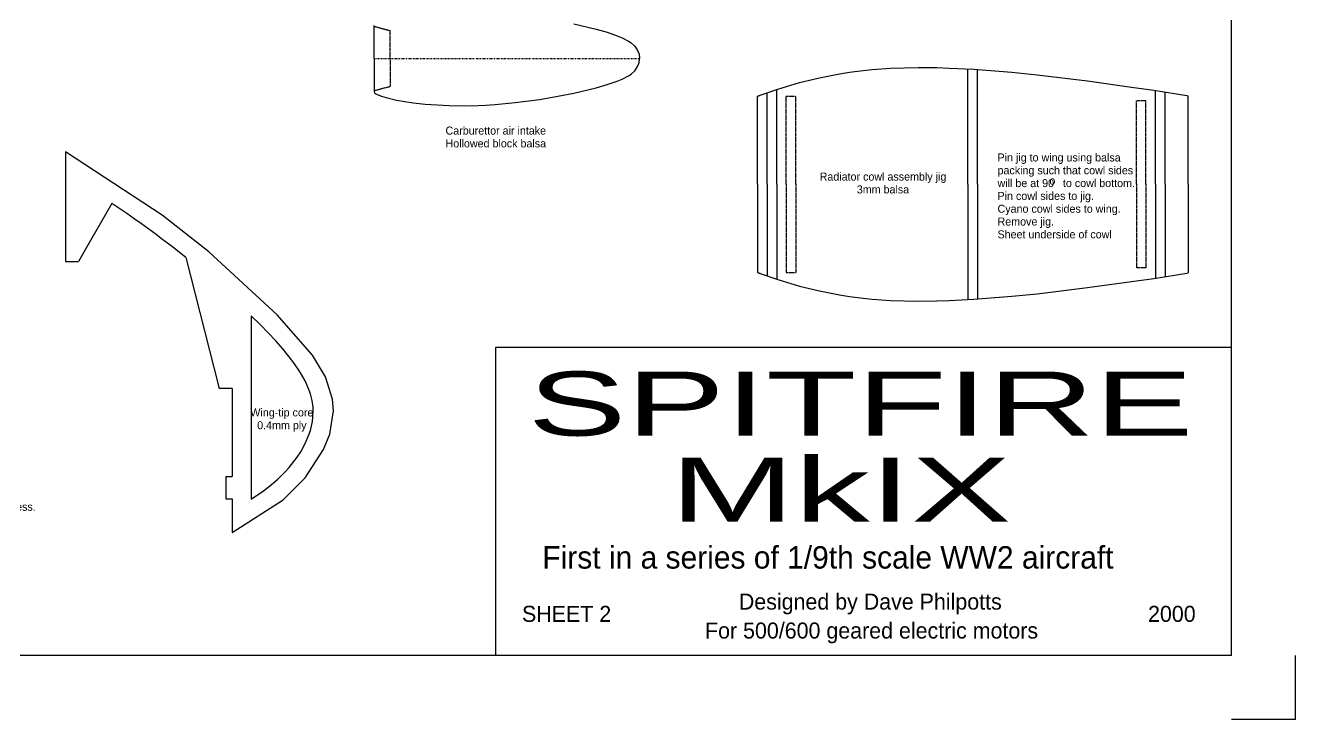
# Model space of a CAD drawing. Extents: x -1638 to 412, y -412 to 1290.
# Drawn here: x -846.3 to -449.5, y -411.8 to -195.1 of the extents above; entities that cross this region are included whole.
import ezdxf
from ezdxf.enums import TextEntityAlignment as Align

# ---------------------------------------------------------------- set-up
doc = ezdxf.new("R2010")
doc.units = 0
doc.linetypes.add('DASHDOT', pattern=[1, 0.5, -0.25, 0, -0.25])
doc.linetypes.add('HIDDEN', pattern=[0.375, 0.25, -0.125])
for name, color, linetype in [('4', 7, 'CONTINUOUS'), ('6', 7, 'CONTINUOUS'), ('8', 7, 'CONTINUOUS')]:
    doc.layers.add(name, color=color, linetype=linetype)
doc.styles.add('txt', font='TXT', dxfattribs={"height": 0.2})

msp = doc.modelspace()

# ---------------------------------------------------------------- linework, layer by layer
at = {"layer": '4', "color": 5, "linetype": 'CONTINUOUS'}
for p, q in [((-737.3509, -205.4205), (-737.3509, -195.1001)), ((-737.3509, -205.4205), (-737.3509, -215.7409)), ((-551.8042, -244.7072), (-551.8042, -208.689)), ((-548.8042, -244.7072), (-548.8042, -208.8787)), ((-617.5552, -244.7072), (-617.5552, -217.1901)), ((-614.5552, -244.7072), (-614.5552, -216.1223)), ((-611.5552, -244.7072), (-611.5552, -215.1109)), ((-493.2026, -244.7072), (-493.2026, -215.4385)), ((-490.2026, -244.7072), (-490.2026, -215.9053)), ((-483.0531, -244.7072), (-483.0531, -217.0704)), ((-833.6881, -234.6014), (-833.6881, -268.8019)), ((-617.5552, -244.7072), (-617.5552, -272.2243)), ((-614.5552, -244.7072), (-614.5552, -273.2921)), ((-611.5552, -244.7072), (-611.5552, -274.3035)), ((-551.8042, -244.7072), (-551.8042, -280.7254)), ((-548.8042, -244.7072), (-548.8042, -280.5357)), ((-493.2026, -244.7072), (-493.2026, -273.9759)), ((-490.2026, -244.7072), (-490.2026, -273.5091)), ((-483.0531, -244.7072), (-483.0531, -272.344)), ((-819.2327, -250.6924), (-825.8893, -262.2224)), ((-825.8895, -262.2224), (-829.6881, -268.8019)), ((-833.6881, -268.8019), (-829.6881, -268.8019)), ((-796.1435, -267.5769), (-790.2945, -290.4215)), ((-775.6881, -285.7414), (-775.6881, -343.052)), ((-790.2945, -290.4215), (-785.6881, -308.413)), ((-783.6881, -308.413), (-785.6881, -308.413)), ((-781.6881, -308.413), (-783.6881, -308.413)), ((-781.6881, -308.413), (-781.6881, -335.9257)), ((-783.6881, -335.9257), (-783.6881, -342.9257)), ((-783.6881, -335.9257), (-781.6881, -335.9257)), ((-783.6881, -342.9257), (-781.6881, -342.9257)), ((-781.6881, -342.9257), (-781.6881, -353.3983))]:
    msp.add_line(p, q, dxfattribs=at)
at = {"layer": '4', "color": 202, "linetype": 'HIDDEN'}
for p, q in [((-737.3509, -195.3705), (-732.3509, -196.7102)), ((-732.3509, -205.4205), (-732.3509, -196.7102)), ((-732.3509, -205.4205), (-732.3509, -214.1308)), ((-737.3509, -215.4705), (-732.3509, -214.1308)), ((-608.5552, -244.7072), (-608.5552, -217.1647)), ((-608.5552, -217.1647), (-605.5552, -217.1647)), ((-605.5552, -244.7072), (-605.5552, -217.1647)), ((-499.2026, -244.7072), (-499.2026, -218.6159)), ((-496.2026, -218.6159), (-499.2026, -218.6159)), ((-496.2026, -244.7072), (-496.2026, -218.6159)), ((-608.5552, -244.7072), (-608.5552, -272.2497)), ((-605.5552, -244.7072), (-605.5552, -272.2497)), ((-499.2026, -244.7072), (-499.2026, -270.7985)), ((-496.2026, -244.7072), (-496.2026, -270.7985)), ((-608.5552, -272.2497), (-605.5552, -272.2497)), ((-496.2026, -270.7985), (-499.2026, -270.7985))]:
    msp.add_line(p, q, dxfattribs=at)
at = {"layer": '4', "color": 166, "linetype": 'DASHDOT'}
msp.add_line((-737.3509, -205.4205), (-654.3807, -205.4205), dxfattribs=at)
at = {"layer": '4', "color": 5, "linetype": 'CONTINUOUS'}
for points in [[(-674.933592, -194.601573), (-667.973635, -196.249706), (-664.551663, -197.243896), (-661.338813, -198.364988), (-659.850757, -198.976283), (-657.868134, -199.96675), (-656.994323, -200.549491), (-655.871985, -201.599295), (-655.309177, -202.377426), (-654.999347, -202.938105), (-654.557142, -204.110842), (-654.3807, -205.4205)], [(-736.9059, -216.426), (-734.961154, -217.179466), (-733.524545, -217.626761), (-730.369201, -218.396445), (-725.111336, -219.262485), (-721.396559, -219.666014), (-713.897247, -220.112945), (-706.979819, -220.155558), (-702.476164, -219.987462), (-699.459308, -219.791311), (-693.2491, -219.204591), (-685.691789, -218.210148), (-681.594927, -217.536262), (-674.933592, -216.239427), (-667.973635, -214.591294), (-664.551663, -213.597104), (-661.338813, -212.476012), (-659.850757, -211.864717), (-657.868134, -210.87425), (-656.994323, -210.291509), (-655.871985, -209.241705), (-655.309177, -208.463574), (-654.999347, -207.902895), (-654.557142, -206.730158), (-654.3807, -205.4205)], [(-616.7042, -216.8858), (-611.235557, -215.006971), (-608.497106, -214.147102), (-604.380888, -212.960483), (-598.179316, -211.421629), (-591.932881, -210.18557), (-588.788563, -209.685837), (-584.539394, -209.140395), (-581.692166, -208.853194), (-575.968289, -208.448177), (-567.326437, -208.217325), (-561.541468, -208.278144), (-557.679752, -208.399488), (-549.956608, -208.802814), (-538.106051, -209.745336), (-530.222938, -210.546362), (-514.477876, -212.443922), (-500.68322, -214.326678), (-493.791332, -215.348382), (-483.467, -217.0011)], [(-617.5553, -217.1901), (-617.480581, -217.163175), (-617.443221, -217.149727), (-617.387181, -217.129573), (-617.359162, -217.119504), (-617.321802, -217.106087), (-617.303122, -217.099383), (-617.275102, -217.08933), (-617.237743, -217.075936), (-617.219063, -217.069242), (-617.177033, -217.054192), (-617.149014, -217.044165), (-617.111654, -217.030805), (-617.092974, -217.024129), (-617.050944, -217.009118), (-616.9879, -216.986626), (-616.95988, -216.976639), (-616.922521, -216.963334), (-616.903841, -216.956685), (-616.861811, -216.941735), (-616.798767, -216.919337), (-616.735722, -216.896971), (-616.7042, -216.8858)], [(-483.467, -217.0011), (-483.0531, -217.0704)], [(-781.6881, -353.3983), (-765.713206, -343.171536), (-758.89995, -336.38856), (-753.122175, -327.527002), (-751.190371, -322.717469), (-749.979831, -315.412743), (-750.277191, -311.788304), (-752.545648, -304.768475), (-756.566461, -298.050888), (-767.564524, -285.507284), (-788.971368, -265.806869), (-803.541609, -254.378166), (-833.6881, -234.6014)], [(-796.1435, -267.5768), (-798.647574, -265.580651), (-800.325302, -264.267839), (-801.44752, -263.400447), (-803.700967, -261.684052), (-805.398981, -260.412523), (-806.53479, -259.572191), (-808.815574, -257.908805), (-809.960574, -257.085588), (-812.259847, -255.455693), (-814.571564, -253.847301), (-816.119667, -252.786662), (-819.2327, -250.6924)], [(-617.5553, -272.2243), (-617.480581, -272.251225), (-617.443221, -272.264673), (-617.387181, -272.284827), (-617.359162, -272.294896), (-617.321802, -272.308313), (-617.303122, -272.315017), (-617.275102, -272.32507), (-617.237743, -272.338464), (-617.219063, -272.345158), (-617.177033, -272.360208), (-617.149014, -272.370235), (-617.111654, -272.383595), (-617.092974, -272.390271), (-617.050944, -272.405282), (-616.9879, -272.427774), (-616.95988, -272.437761), (-616.922521, -272.451066), (-616.903841, -272.457715), (-616.861811, -272.472665), (-616.798767, -272.495063), (-616.735722, -272.517429), (-616.7042, -272.5286)], [(-616.7042, -272.5286), (-611.235557, -274.407429), (-608.497106, -275.267298), (-604.380888, -276.453917), (-598.179316, -277.992771), (-591.932881, -279.22883), (-588.788563, -279.728563), (-584.539394, -280.274005), (-581.692166, -280.561206), (-575.968289, -280.966223), (-567.326437, -281.197075), (-561.541468, -281.136256), (-557.679752, -281.014912), (-549.956608, -280.611586), (-538.106051, -279.669064), (-530.222938, -278.868038), (-514.477876, -276.970478), (-500.68322, -275.087722), (-493.791332, -274.066018), (-483.467, -272.4133)], [(-483.467, -272.4133), (-483.0531, -272.344)], [(-775.6881, -343.052), (-771.844461, -340.402192), (-770.01616, -338.992295), (-767.408324, -336.755391), (-764.980922, -334.355143), (-763.841527, -333.087833), (-761.356566, -329.887522), (-760.256903, -328.204316), (-758.819582, -325.597012), (-757.672764, -322.913453), (-757.220913, -321.551073), (-756.585565, -318.801101), (-756.412163, -317.419904), (-756.346599, -315.349339), (-756.406418, -314.303877), (-756.708252, -312.221996), (-757.237777, -310.153042), (-757.708258, -308.781437), (-758.906751, -306.058095), (-760.009626, -304.03419), (-760.831863, -302.694359), (-762.660721, -300.038741), (-765.783697, -296.120068), (-768.055593, -293.5544), (-772.860119, -288.546475), (-775.6879, -285.7415)]]:
    msp.add_lwpolyline(points, dxfattribs=at)
msp.add_arc((-736.6009, -215.7409), 0.75, 180.000164, 245.998686, dxfattribs=at)
at = {"layer": '6', "color": 202, "linetype": 'CONTINUOUS'}
for p, q in [((-469.4576, -391.8181), (-469.4576, 409.1819)), ((-469.4018, -295.6867), (-699.3988, -295.6867)), ((-699.3988, -295.6867), (-699.3988, -391.8181)), ((-469.4576, -391.8181), (-1618.4576, -391.8181)), ((-449.4576, -411.8181), (-449.4576, -391.8181)), ((-449.4576, -411.8181), (-469.4576, -411.8181))]:
    msp.add_line(p, q, dxfattribs=at)

# ---------------------------------------------------------------- texts
at = {"layer": '8', "color": 250, "linetype": 'CONTINUOUS', "style": 'txt'}
for s, p in [('Carburettor air intake', (-699.3054, -226.6811)), ('Hollowed block balsa', (-699.3054, -230.6811)), ('Radiator cowl assembly jig', (-578.3519, -241.0493)), ('3mm balsa', (-578.3519, -245.0493)), ('o', (-525.429, -242.2984)), ('Wing-tip core', (-766.1339, -314.6748)), ('0.4mm ply', (-766.1339, -318.6748))]:
    msp.add_text(s, height=2.5, dxfattribs=at).set_placement(p, align=Align.TOP_CENTER)
for s, height, p in [('Pin jig to wing using balsa', 2.5, (-542.5694, -235.078)), ('packing such that cowl sides', 2.5, (-542.5694, -239.078)), ('will be at 90   to cowl bottom.', 2.5, (-542.5694, -243.078)), ('Pin cowl sides to jig.', 2.5, (-542.5694, -247.078)), ('Cyano cowl sides to wing.', 2.5, (-542.5694, -251.078)), ('Remove jig.', 2.5, (-542.5694, -255.078)), ('Sheet underside of cowl', 2.5, (-542.5694, -259.078)), ('Part sheet one side whilst maintaining flatness.', 2.5, (-912.5192, -344.1244)), ('First in a series of 1/9th scale WW2 aircraft', 7, (-684.7646, -357.6776))]:
    msp.add_text(s, height=height, dxfattribs=at).set_placement(p, align=Align.TOP_LEFT)
for s, height, width, p in [('SPITFIRE', 19.9898, 1.728081, (-689.3352, -323.1619)), ('MkIX', 20, 1.75, (-644.9163, -350.0173))]:
    msp.add_text(s, height=height, dxfattribs=dict(at, width=width)).set_placement(p)
for s, p in [('Designed by Dave Philpotts', (-623.384, -377.4839)), ('SHEET 2', (-691.1204, -381.3062)), ('2000', (-495.5532, -381.3062)), ('For 500/600 geared electric motors', (-633.9482, -386.5183))]:
    msp.add_text(s, height=5, dxfattribs=at).set_placement(p)

doc.saveas('drawing.dxf')
